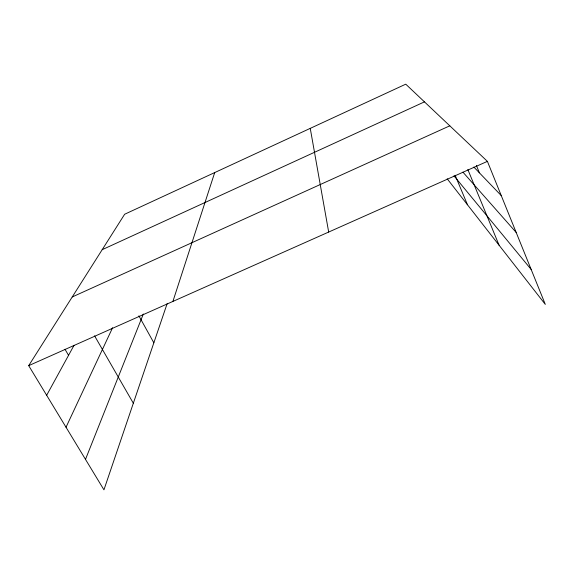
<?xml version="1.0" encoding="UTF-8"?>
<svg xmlns="http://www.w3.org/2000/svg" width="574" height="574" viewBox="0 0 574 574"><rect width="100%" height="100%" fill="white"/><g stroke="black" fill="none" stroke-linecap="round" stroke-linejoin="round"><path stroke-width="0.86" d="M172.896 301.429L214.705 172.573M167.134 303.653L103.944 489.823L28.7 365.652L124.644 214.246L405.753 84.177L487.398 161.366L545.3 304.392L447.182 178.787M85.497 459.379L143.342 313.985M66.024 427.243L112.59 327.725M46.659 395.285L74.046 345.304M102.186 249.683L424.466 101.863M72.224 296.966L449.801 125.821M28.7 365.652L487.398 161.366M473.859 167.056L501.253 195.591M462.931 172.15L516.169 232.434M453.984 175.852L531.137 269.414M64.991 349.272L68.557 355.328M94.567 335.826L133.333 403.235M138.886 315.844L153.846 342.807M455.146 175.264L467.473 204.767M467.846 169.545L499.093 245.242M476.398 165.491L479.412 172.839M310.247 128.368L328.68 232.054"/></g></svg>
